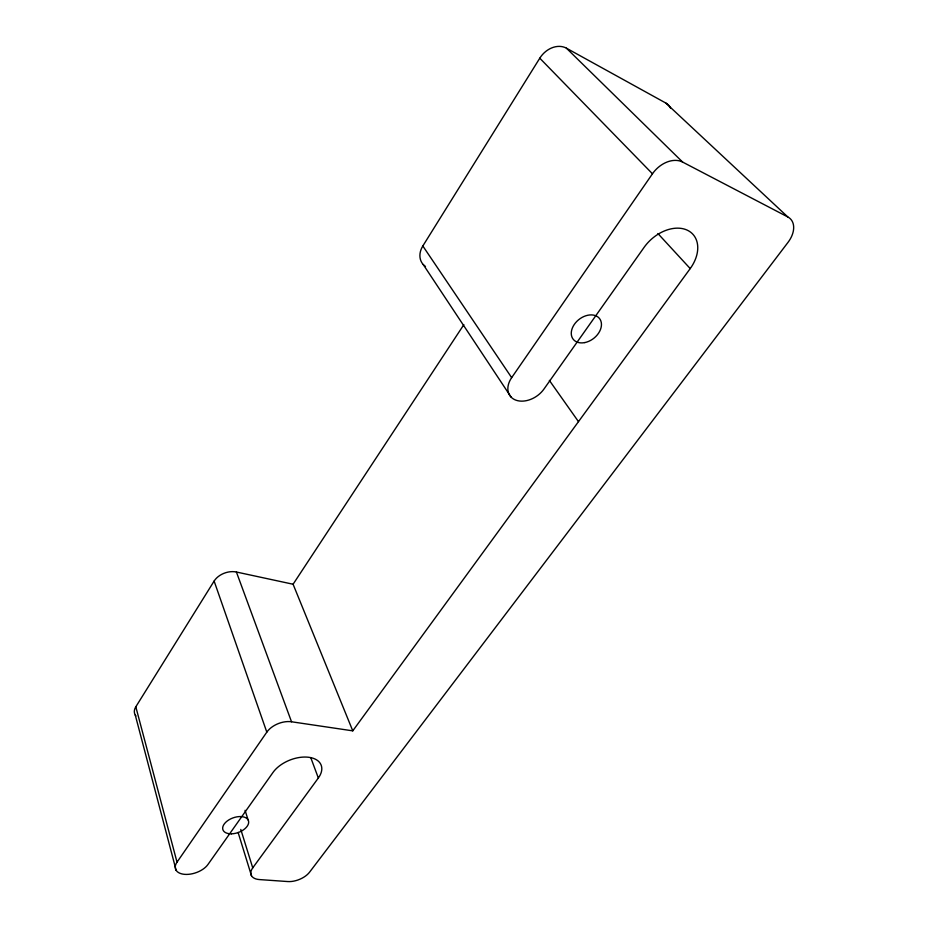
<?xml version="1.0" encoding="UTF-8"?>
<svg xmlns="http://www.w3.org/2000/svg" width="928" height="928" viewBox="0 0 928 928"><rect width="100%" height="100%" fill="white"/><g stroke="black" fill="none" stroke-linecap="round" stroke-linejoin="round"><path stroke-width="1.39" d="M135.906 715.964A16.228 10.359 -17.1 0 1 135.813 706.811L214.124 581.079A16.924 11.728 -19.8 0 1 236.408 572.019L293.086 584.234L352.768 730.846L291.52 721.775A18.827 11.542 -21.3 0 0 266.812 732.146L177.016 862.17A17.968 10.057 -18.9 0 0 184.776 874.362A17.968 10.057 -18.9 0 0 207.953 864.49L272.994 772.456A27.26 16.124 -21.6 0 1 308.572 757.26A27.26 16.124 -21.6 0 1 318.339 778L252.741 867.866A17.191 9.442 -20.8 0 0 259.422 879.57L287.808 881.554A16.913 9.21 -21.4 0 0 309.604 872.134L788.046 242.324A23.049 15.347 -44.5 0 0 787.826 216.966L665.794 103.031L566.405 48.175A21.448 16.982 -51.1 0 0 539.783 58.197L422.832 245.978A19.302 15.382 -37.1 0 0 425.488 266.464M293.086 584.234L463.861 324.638M352.768 730.846L690.212 268.586A34.661 24.406 -42.6 0 0 687.161 230.121A34.661 24.406 -42.6 0 0 644.078 247.393L543.936 389.087A21.82 15.637 -34.8 0 1 516.038 400.212A21.82 15.637 -34.8 0 1 511.664 377.65L652.465 173.791A24.418 17.62 -45.8 0 1 682.614 162.064L787.826 216.966M566.405 48.175L682.614 162.064M539.783 58.197L652.465 173.791M657.917 233.554L690.212 268.586M549.353 380.387L578.48 421.637M422.832 245.978L511.664 377.65M423.214 264.515L511.038 397.033M310.822 757.782L318.339 778M236.408 572.019L291.52 721.775M214.124 581.079L266.812 732.146M245.062 810.318L248.112 819.946M240.793 829.435L252.741 867.866M238.113 832.451L251.476 875.742M135.813 706.811L177.016 862.17M135.268 715.07L176.158 870.371M665.794 103.031A20.358 15.057 -48.6 0 1 670.642 108.298M231.408 833.831A13.549 7.772 -19.9 0 0 248.437 820.677A13.549 7.772 -19.9 0 0 227.151 821.06A13.549 7.772 -19.9 0 0 231.408 833.831M584.802 342.583A16.75 11.983 -38.3 0 0 600.149 319.452A16.75 11.983 -38.3 0 0 574.13 324.684A16.75 11.983 -38.3 0 0 584.802 342.583"/></g></svg>
